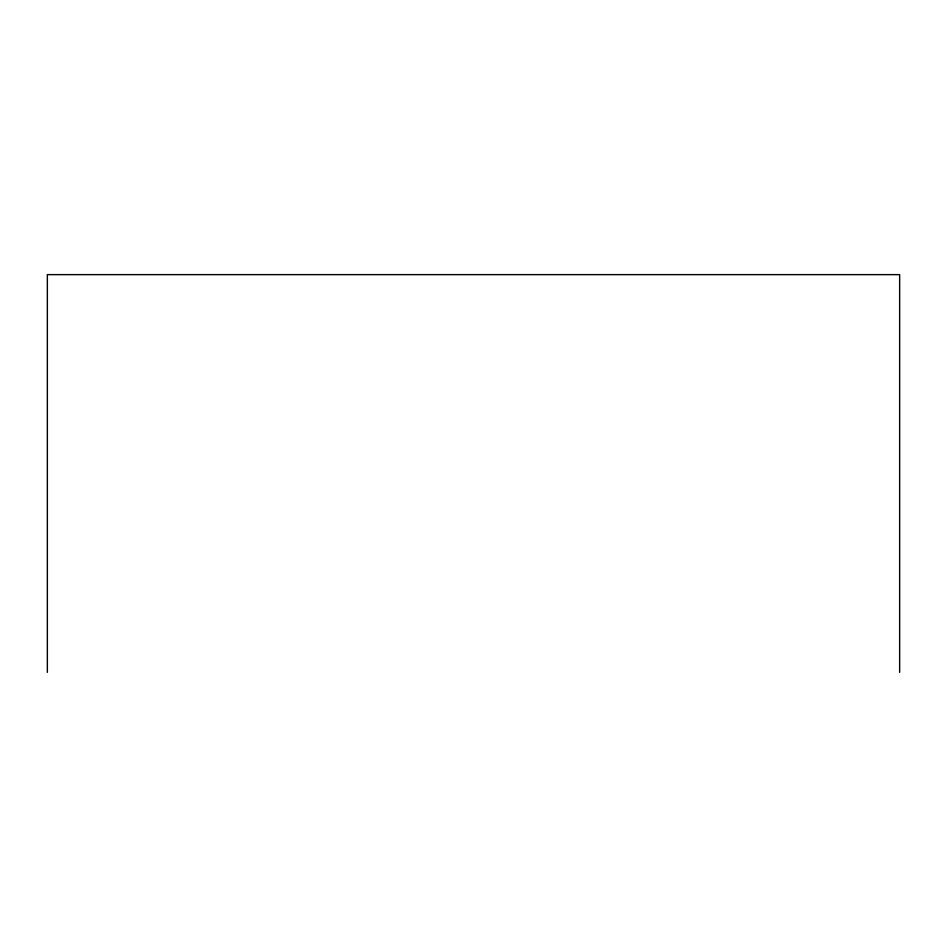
<?xml version="1.0" encoding="UTF-8"?>
<svg xmlns="http://www.w3.org/2000/svg" width="947" height="947" viewBox="0 0 947 947"><rect width="100%" height="100%" fill="white"/><g stroke="black" fill="none" stroke-linecap="round" stroke-linejoin="round"><path stroke-width="1.42" d="M899.65 672.37L899.65 274.63L47.35 274.63L47.35 672.37"/></g></svg>
